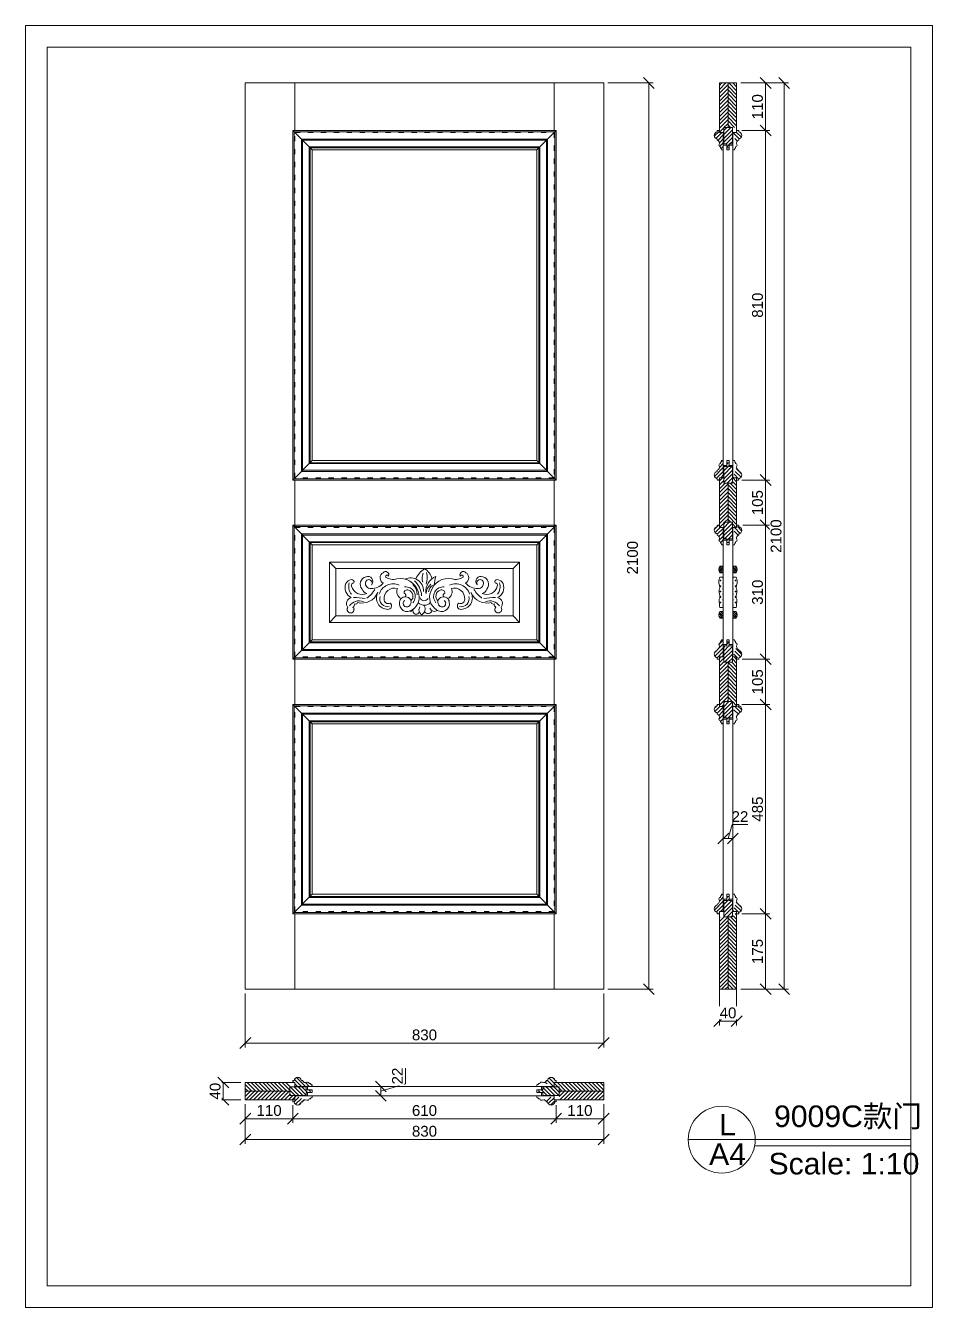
# Model space of a CAD drawing. Header units: millimetres. Extents: x 1940 to 4040, y 499 to 3469.
import ezdxf

# ---------------------------------------------------------------- set-up
doc = ezdxf.new("R2010")
doc.units = ezdxf.units.MM
doc.linetypes.add('ACAD_ISO03W100', pattern=[30, 12, -18])
for name, color, linetype, lineweight in [('图框', 7, 'Continuous', 13), ('填充', 8, 'Continuous', 5), ('文字标注', 3, 'Continuous', 9), ('标准家私', 4, 'Continuous', 20), ('标注', 2, 'Continuous', 9), ('雕花件', 2, 'Continuous', 18)]:
    doc.layers.add(name, color=color, linetype=linetype, lineweight=lineweight)
doc.styles.get("Standard").update_dxf_attribs({"font": 'arial.ttf'})
pattern_1 = [(135, (-445301.741, 1264415.8833), (-4.49012806, -4.49012806), [])]
pattern_2 = [(45, (-445301.741, 1264415.8833), (-4.49012806, 4.49012806), [])]
pattern_3 = [(225, (-1259848.857, -446574.675), (4.49012806, -4.49012806), [])]
pattern_4 = [(225, (-1259848.857, -446449.675), (4.49012806, -4.49012806), [])]
pattern_5 = [(225, (-1259848.857, -446679.675), (4.49012806, -4.49012806), [])]
pattern_6 = [(225, (-1259848.857, -445814.675), (4.49012806, -4.49012806), [])]
pattern_7 = [(225, (-1259848.857, -446854.675), (4.49012806, -4.49012806), [])]
pattern_8 = [(225, (-1259848.857, -446959.675), (4.49012806, -4.49012806), [])]

# ---------------------------------------------------------------- blocks, each defined once
blk = doc.blocks.new('A$C24AC4A91')
at = {"layer": '图框'}
blk.add_lwpolyline([(0, 2970), (0, 0), (2100, 0), (2100, 2970)], close=True, dxfattribs=at)
at = {"layer": '图框', "lineweight": 20}
blk.add_lwpolyline([(50, 2920), (50, 50), (2050, 50), (2050, 2920)], close=True, dxfattribs=at)
blk = doc.blocks.new('_Oblique')
at = {"color": 0, "linetype": 'ByBlock', "lineweight": -2}
blk.add_line((-0.5, -0.5), (0.5, 0.5), dxfattribs=at)

msp = doc.modelspace()

# ---------------------------------------------------------------- hatches: boundary and pattern name
at = {"layer": '填充'}
h = msp.add_hatch(dxfattribs=at)
h.set_pattern_fill('ANSI31', color=0, scale=2, angle=180)
h.set_pattern_definition([(225, (-1259848.857, -445879.675), (4.49012806, -4.49012806), [])])
h.paths.add_polyline_path([(3567.1, 3336.2), (3547.1, 3336.2), (3547.1, 3221.2), (3557.1, 3221.2), (3557.1, 3233.2), (3567.1, 3233.2)])
h = msp.add_hatch(dxfattribs=at)
h.set_pattern_fill('ANSI31', color=0, scale=2, angle=90)
h.set_pattern_definition([(135, (-1259848.857, -445879.675), (-4.49012806, -4.49012806), [])])
h.paths.add_polyline_path([(3567.1, 3336.2), (3567.1, 3233.2), (3587.1, 3233.2), (3587.1, 3336.2)])
h = msp.add_hatch(dxfattribs=at)
h.set_pattern_fill('ANSI31', color=0, scale=2, angle=180)
h.set_pattern_definition(pattern_6)
h.paths.add_polyline_path([(3546.3, 3193.7, 0.447635), (3542.3, 3203.7), (3542.3, 3206.2, -0.847059), (3542.3, 3223.2), (3542.3, 3225.7, -0.414214), (3542.8, 3226.2), (3547.1, 3226.2), (3547.1, 3221.2), (3556.1, 3221.2), (3556.1, 3181.2), (3552.3, 3181.2, 0.210569), (3549.3, 3186.2), (3549.3, 3188.2, -0.489832)])
h = msp.add_hatch(dxfattribs=at)
h.set_pattern_fill('ANSI31', color=0, scale=2, angle=180)
h.set_pattern_definition(pattern_6)
h.paths.add_polyline_path([(3570.1, 3195.2), (3570.1, 3186.2), (3564.1, 3186.2), (3564.1, 3195.2), (3557.1, 3195.2), (3557.1, 3233.2), (3577.1, 3233.2), (3577.1, 3195.2)])
h = msp.add_hatch(dxfattribs=at)
h.set_pattern_fill('ANSI31', color=0, scale=2, angle=90)
h.set_pattern_definition([(135, (-1259848.857, -445814.675), (-4.49012806, -4.49012806), [])])
h.paths.add_polyline_path([(3587.1, 3222.7), (3587.1, 3221.2), (3578.1, 3221.2), (3587, 3196.9, -0.316084), (3591.8, 3203.7), (3591.8, 3206.2, 1.12321)])
h = msp.add_hatch(dxfattribs=at)
h.set_pattern_fill('ANSI31', color=0, scale=2, angle=180)
h.set_pattern_definition(pattern_7)
h.paths.add_polyline_path([(3547.1, 2421.2), (3547.1, 2416.2), (3542.8, 2416.2, -0.414214), (3542.3, 2416.7), (3542.3, 2419.2, -0.847059), (3542.3, 2436.2), (3542.3, 2438.7, 0.447635), (3546.3, 2448.7, -0.489832), (3549.3, 2454.2), (3549.3, 2456.2, 0.210569), (3552.3, 2461.2), (3556.1, 2461.2), (3556.1, 2421.2)])
h = msp.add_hatch(dxfattribs=at)
h.set_pattern_fill('ANSI31', color=0, scale=2, angle=180)
h.set_pattern_definition(pattern_7)
h.paths.add_polyline_path([(3557.1, 2409.2), (3557.1, 2447.2), (3564.1, 2447.2), (3564.1, 2456.2), (3570.1, 2456.2), (3570.1, 2450.2), (3570.1, 2447.2), (3577.1, 2447.2), (3577.1, 2409.2)])
h = msp.add_hatch(dxfattribs=at)
h.set_pattern_fill('ANSI31', color=0, scale=2, angle=90)
h.set_pattern_definition([(135, (-1259848.857, -446854.675), (-4.49012806, -4.49012806), [])])
h.paths.add_polyline_path([(3578.1, 2421.2), (3587.1, 2421.2), (3588.7, 2419.3, 1.015138), (3591.8, 2436.2), (3591.8, 2438.7, -0.316084), (3587, 2445.5)])
h = msp.add_hatch(dxfattribs=at)
h.set_pattern_fill('ANSI31', color=0, scale=2, angle=180)
h.set_pattern_definition([(225, (-447202.291, 1263238.558), (4.49012806, -4.49012806), [])])
h.paths.add_polyline_path([(3567.1, 2318.2), (3557.1, 2318.2), (3557.1, 2306.2), (3547.1, 2306.2), (3547.1, 2311.2), (3567.1, 2311.2)])
h.paths.add_polyline_path([(3567.1, 2311.2), (3547.1, 2311.2), (3547.1, 2421.2), (3557.1, 2421.2), (3557.1, 2409.2), (3567.1, 2409.2)])
h = msp.add_hatch(dxfattribs=at)
h.set_pattern_fill('ANSI31', color=0, scale=2, angle=90)
h.set_pattern_definition([(135, (-447202.291, 1263238.558), (-4.49012806, -4.49012806), [])])
h.paths.add_polyline_path([(3587.1, 2306.2), (3577.1, 2306.2), (3577.1, 2318.2), (3567.1, 2318.2), (3567.1, 2311.2), (3587.1, 2311.2)])
h.paths.add_polyline_path([(3587.1, 2311.2), (3567.1, 2311.2), (3567.1, 2409.2), (3577.1, 2409.2), (3577.1, 2421.2), (3587.1, 2421.2)])
h = msp.add_hatch(dxfattribs=at)
h.set_pattern_fill('ANSI31', color=0, scale=2, angle=180)
h.set_pattern_definition(pattern_8)
h.paths.add_polyline_path([(3557.1, 2318.2), (3557.1, 2280.2), (3564.1, 2280.2), (3564.1, 2271.2), (3570.1, 2271.2), (3570.1, 2277.2), (3570.1, 2280.2), (3577.1, 2280.2), (3577.1, 2318.2)])
h = msp.add_hatch(dxfattribs=at)
h.set_pattern_fill('ANSI31', color=0, scale=2, angle=180)
h.set_pattern_definition(pattern_8)
h.paths.add_polyline_path([(3556.1, 2306.2), (3556.1, 2266.2), (3552.3, 2266.2, 0.210569), (3549.3, 2271.2), (3549.3, 2273.2, -0.489832), (3546.3, 2278.7, 0.447635), (3542.3, 2288.7), (3542.3, 2291.2, -0.847059), (3542.3, 2308.2), (3542.3, 2310.7, -0.414214), (3542.8, 2311.2), (3547.1, 2311.2), (3547.1, 2306.2)])
h = msp.add_hatch(dxfattribs=at)
h.set_pattern_fill('ANSI31', color=0, scale=2, angle=90)
h.set_pattern_definition([(135, (-1259848.857, -446959.675), (-4.49012806, -4.49012806), [])])
h.paths.add_polyline_path([(3587, 2281.9, -0.316084), (3591.8, 2288.7), (3591.8, 2291.2, 1.12321), (3587.1, 2307.7), (3587.1, 2306.2), (3578.1, 2306.2)])
h = msp.add_hatch(dxfattribs=at)
h.set_pattern_fill('ANSI31', color=0, angle=90, style=0)
h.set_pattern_definition([(225, (-10147.0977, 10968.1643), (-2.245064, 2.245064), [])])
edge = h.paths.add_edge_path()
edge.add_line((3556.1, 2216.2), (3556.1, 2201.2))
edge.add_line((3556.1, 2201.2), (3549.1, 2201.2))
edge.add_arc((3556.9, 2208.7), 10.9, 496.3972, 583.6028, ccw=False)
edge.add_line((3549.1, 2216.2), (3556.1, 2216.2))
h = msp.add_hatch(dxfattribs=at)
h.set_pattern_fill('ANSI31', color=0, angle=90, style=0)
h.set_pattern_definition([(315, (17281.2036, 10968.1643), (2.245064, 2.245064), [])])
edge = h.paths.add_edge_path()
edge.add_line((3578.1, 2216.2), (3578.1, 2201.2))
edge.add_line((3578.1, 2201.2), (3585.1, 2201.2))
edge.add_arc((3577.2, 2208.7), 10.9, -43.6028, 43.6028)
edge.add_line((3585.1, 2216.2), (3578.1, 2216.2))
h = msp.add_hatch(dxfattribs=at)
h.set_pattern_fill('CROSS', color=0, angle=90, style=0)
h.set_pattern_definition([(90, (3543.553, 1756.214), (6.35, 6.35), [3.175, -9.525]), (360, (3541.9655, 1757.801), (6.35, -6.35), [3.175, -9.525])])
edge = h.paths.add_edge_path()
edge.add_line((3556.1, 2191.4), (3548.1, 2191.4))
edge.add_spline(control_points=[(3548.1, 2191.4), (3547.5, 2189.6), (3546.3, 2185.1), (3544.5, 2176.9), (3549.6, 2168.4), (3544.5, 2157.8), (3549.8, 2146.5), (3545.9, 2139.2), (3547, 2130.1), (3547.5, 2127.3)], knot_values=[18.386975, 18.386975, 18.386975, 18.386975, 23.912313, 32.483345, 42.560974, 50.664673, 65.470681, 73.201933, 80.055556, 80.055556, 80.055556, 80.055556], degree=3, periodic=0)
edge.add_spline(control_points=[(3547.5, 2127.3), (3547.6, 2125.7), (3547.8, 2123.4), (3548.1, 2121.1)], knot_values=[0, 0, 0, 0, 3.917023, 3.917023, 3.917023, 3.917023], degree=3, periodic=0)
edge.add_line((3548.1, 2121.1), (3556.1, 2121.1))
edge.add_line((3556.1, 2121.1), (3556.1, 2191.4))
h = msp.add_hatch(dxfattribs=at)
h.set_pattern_fill('CROSS', color=0, angle=90, style=0)
h.set_pattern_definition([(90, (3590.553, 1756.214), (-6.35, 6.35), [3.175, -9.525]), (180, (3592.1405, 1757.801), (-6.35, -6.35), [3.175, -9.525])])
edge = h.paths.add_edge_path()
edge.add_line((3578.1, 2121.1), (3586.1, 2121.1))
edge.add_spline(control_points=[(3586.1, 2121.1), (3586.3, 2123.4), (3586.5, 2125.7), (3586.6, 2127.3)], knot_values=[0, 0, 0, 0, 3.917023, 3.917023, 3.917023, 3.917023], degree=3, periodic=0)
edge.add_spline(control_points=[(3586.6, 2127.3), (3587.1, 2130.1), (3588.2, 2139.2), (3584.3, 2146.5), (3589.6, 2157.8), (3584.5, 2168.4), (3589.6, 2176.9), (3587.9, 2185.1), (3586.6, 2189.6), (3586.1, 2191.4)], knot_values=[18.386975, 18.386975, 18.386975, 18.386975, 25.240598, 32.97185, 47.777858, 55.881557, 65.959186, 74.530218, 80.055556, 80.055556, 80.055556, 80.055556], degree=3, periodic=0)
edge.add_line((3586.1, 2191.4), (3578.1, 2191.4))
edge.add_line((3578.1, 2191.4), (3578.1, 2121.1))
h = msp.add_hatch(dxfattribs=at)
h.set_pattern_fill('ANSI31', color=0, angle=90, style=0)
h.set_pattern_definition([(135, (-10147.0977, -6655.737), (-2.245064, -2.245064), [])])
edge = h.paths.add_edge_path()
edge.add_line((3556.1, 2096.2), (3556.1, 2111.2))
edge.add_line((3556.1, 2111.2), (3549.1, 2111.2))
edge.add_arc((3556.9, 2103.7), 10.9, 136.3972, 223.6028)
edge.add_line((3549.1, 2096.2), (3556.1, 2096.2))
h = msp.add_hatch(dxfattribs=at)
h.set_pattern_fill('ANSI31', color=0, angle=90, style=0)
h.set_pattern_definition([(45, (17281.2036, -6655.737), (2.245064, -2.245064), [])])
edge = h.paths.add_edge_path()
edge.add_line((3578.1, 2096.2), (3578.1, 2111.2))
edge.add_line((3578.1, 2111.2), (3585.1, 2111.2))
edge.add_arc((3577.2, 2103.7), 10.9, 316.3972, 403.6028, ccw=False)
edge.add_line((3585.1, 2096.2), (3578.1, 2096.2))
h = msp.add_hatch(dxfattribs=at)
h.set_pattern_fill('ANSI31', color=0, scale=2, angle=180)
h.set_pattern_definition(pattern_5)
h.paths.add_polyline_path([(3556.1, 2006.2), (3556.1, 2046.2), (3552.3, 2046.2, -0.210569), (3549.3, 2041.2), (3549.3, 2039.2, 0.489832), (3546.3, 2033.7, -0.447635), (3542.3, 2023.7), (3542.3, 2021.2, 0.847059), (3542.3, 2004.2), (3542.3, 2001.7, 0.414214), (3542.8, 2001.2), (3547.1, 2001.2), (3547.1, 2006.2)])
h = msp.add_hatch(dxfattribs=at)
h.set_pattern_fill('ANSI31', color=0, scale=2, angle=180)
h.set_pattern_definition(pattern_5)
h.paths.add_polyline_path([(3557.1, 1994.2), (3557.1, 2032.2), (3564.1, 2032.2), (3564.1, 2041.2), (3570.1, 2041.2), (3570.1, 2035.2), (3570.1, 2032.2), (3577.1, 2032.2), (3577.1, 1994.2)])
h = msp.add_hatch(dxfattribs=at)
h.set_pattern_fill('ANSI31', color=0, scale=2, angle=90)
h.set_pattern_definition([(135, (-1259848.857, -446679.675), (-4.49012806, -4.49012806), [])])
h.paths.add_polyline_path([(3578.1, 2006.2), (3587.1, 2006.2), (3588.7, 2004.3, 1.015138), (3591.8, 2021.2), (3591.8, 2023.7, -0.316084), (3587, 2030.5)])
h = msp.add_hatch(dxfattribs=at)
h.set_pattern_fill('ANSI31', color=0, scale=2, angle=180)
h.set_pattern_definition([(225, (-447202.291, 1263518.558), (4.49012806, -4.49012806), [])])
h.paths.add_polyline_path([(3567.1, 1994.2), (3557.1, 1994.2), (3557.1, 2006.2), (3547.1, 2006.2), (3547.1, 2001.2), (3567.1, 2001.2)])
h.paths.add_polyline_path([(3567.1, 2001.2), (3547.1, 2001.2), (3547.1, 1891.2), (3557.1, 1891.2), (3557.1, 1903.2), (3567.1, 1903.2)])
h = msp.add_hatch(dxfattribs=at)
h.set_pattern_fill('ANSI31', color=0, scale=2, angle=90)
h.set_pattern_definition([(135, (-447202.291, 1263518.558), (-4.49012806, -4.49012806), [])])
h.paths.add_polyline_path([(3587.1, 2006.2), (3577.1, 2006.2), (3577.1, 1994.2), (3567.1, 1994.2), (3567.1, 2001.2), (3587.1, 2001.2)])
h.paths.add_polyline_path([(3587.1, 2001.2), (3567.1, 2001.2), (3567.1, 1903.2), (3577.1, 1903.2), (3577.1, 1891.2), (3587.1, 1891.2)])
h = msp.add_hatch(dxfattribs=at)
h.set_pattern_fill('ANSI31', color=0, scale=2, angle=180)
h.set_pattern_definition(pattern_3)
h.paths.add_polyline_path([(3557.1, 1903.2), (3557.1, 1865.2), (3564.1, 1865.2), (3564.1, 1856.2), (3570.1, 1856.2), (3570.1, 1862.2), (3570.1, 1865.2), (3577.1, 1865.2), (3577.1, 1903.2)])
h = msp.add_hatch(dxfattribs=at)
h.set_pattern_fill('ANSI31', color=0, scale=2, angle=180)
h.set_pattern_definition(pattern_3)
h.paths.add_polyline_path([(3547.1, 1891.2), (3547.1, 1896.2), (3542.8, 1896.2, 0.414214), (3542.3, 1895.7), (3542.3, 1893.2, 0.847059), (3542.3, 1876.2), (3542.3, 1873.7, -0.447635), (3546.3, 1863.7, 0.489832), (3549.3, 1858.2), (3549.3, 1856.2, -0.210569), (3552.3, 1851.2), (3556.1, 1851.2), (3556.1, 1891.2)])
h = msp.add_hatch(dxfattribs=at)
h.set_pattern_fill('ANSI31', color=0, scale=2, angle=90)
h.set_pattern_definition([(135, (-1259848.857, -446574.675), (-4.49012806, -4.49012806), [])])
h.paths.add_polyline_path([(3587, 1866.9, -0.316084), (3591.8, 1873.7), (3591.8, 1876.2, 1.12321), (3587.1, 1892.7), (3587.1, 1891.2), (3578.1, 1891.2)])
h = msp.add_hatch(dxfattribs=at)
h.set_pattern_fill('ANSI31', color=0, scale=2, angle=180)
h.set_pattern_definition(pattern_4)
h.paths.add_polyline_path([(3546.3, 1443.7, -0.447635), (3542.3, 1433.7), (3542.3, 1431.2, 0.847059), (3542.3, 1414.2), (3542.3, 1411.7, 0.414214), (3542.8, 1411.2), (3547.1, 1411.2), (3547.1, 1416.2), (3556.1, 1416.2), (3556.1, 1456.2), (3552.3, 1456.2, -0.210569), (3549.3, 1451.2), (3549.3, 1449.2, 0.489832)])
h = msp.add_hatch(dxfattribs=at)
h.set_pattern_fill('ANSI31', color=0, scale=2, angle=180)
h.set_pattern_definition(pattern_4)
h.paths.add_polyline_path([(3564.1, 1442.2), (3564.1, 1451.2), (3570.1, 1451.2), (3570.1, 1442.2), (3577.1, 1442.2), (3577.1, 1404.2), (3557.1, 1404.2), (3557.1, 1442.2)])
h = msp.add_hatch(dxfattribs=at)
h.set_pattern_fill('ANSI31', color=0, scale=2, angle=90)
h.set_pattern_definition([(135, (-1259848.857, -446449.675), (-4.49012806, -4.49012806), [])])
h.paths.add_polyline_path([(3578.1, 1416.2), (3587.1, 1416.2), (3588.7, 1414.3, 1.015138), (3591.8, 1431.2), (3591.8, 1433.7, -0.316084), (3587, 1440.5)])
h = msp.add_hatch(dxfattribs=at)
h.set_pattern_fill('ANSI31', color=0, scale=2, angle=180)
h.set_pattern_definition([(225, (-1259848.857, -446514.675), (4.49012806, -4.49012806), [])])
h.paths.add_polyline_path([(3567.1, 1404.2), (3547.1, 1404.2), (3547.1, 1236.2), (3567.1, 1236.2)])
h = msp.add_hatch(dxfattribs=at)
h.set_pattern_fill('ANSI31', color=0, scale=2, angle=90)
h.set_pattern_definition([(135, (-1259848.857, -446514.675), (-4.49012806, -4.49012806), [])])
h.paths.add_polyline_path([(3567.1, 1236.2), (3587.1, 1236.2), (3587.1, 1416.2), (3577.1, 1404.2), (3567.1, 1404.2)])
h = msp.add_hatch(dxfattribs=at)
h.set_pattern_fill('ANSI31', color=0, scale=2, angle=90)
h.set_pattern_definition(pattern_1)
h.paths.add_polyline_path([(2552.1, 1000), (2552.1, 1020), (2449.1, 1020), (2449.1, 1000)])
h = msp.add_hatch(dxfattribs=at)
h.set_pattern_fill('ANSI31', color=0, scale=2, angle=90)
h.set_pattern_definition(pattern_1)
h.paths.add_polyline_path([(2590.1, 1003), (2599.1, 1003), (2599.1, 997), (2590.1, 997), (2590.1, 990), (2552.1, 990), (2552.1, 1010), (2590.1, 1010)])
h = msp.add_hatch(dxfattribs=at)
h.set_pattern_fill('ANSI31', color=0, scale=2, angle=90)
h.set_pattern_definition(pattern_1)
h.paths.add_polyline_path([(2591.7, 1020.7, -0.447635), (2581.6, 1024.7), (2579.1, 1024.7, 0.847059), (2562.1, 1024.7), (2559.6, 1024.7, 0.414214), (2559.1, 1024.2), (2559.1, 1020), (2564.1, 1020), (2564.1, 1011), (2604.1, 1011), (2604.1, 1014.7, -0.210569), (2599.1, 1017.7), (2597.1, 1017.7, 0.489832)])
h = msp.add_hatch(dxfattribs=at)
h.set_pattern_fill('ANSI31', color=0, scale=2, angle=90)
h.set_pattern_definition(pattern_1)
h.paths.add_polyline_path([(3176.1, 1010), (3138.1, 1010), (3138.1, 1003), (3129.1, 1003), (3129.1, 997), (3135.1, 997), (3138.1, 997), (3138.1, 990), (3176.1, 990)])
h = msp.add_hatch(dxfattribs=at)
h.set_pattern_fill('ANSI31', color=0, scale=2, angle=90)
h.set_pattern_definition(pattern_1)
h.paths.add_polyline_path([(3149.1, 1024.7), (3146.6, 1024.7, -0.316084), (3139.8, 1019.9), (3164.1, 1011), (3164.1, 1020), (3166.1, 1021.6, 1.015138)])
h = msp.add_hatch(dxfattribs=at)
h.set_pattern_fill('ANSI31', color=0, scale=2, angle=90)
h.set_pattern_definition(pattern_1)
h.paths.add_polyline_path([(3279.1, 1020), (3164.1, 1020), (3164.1, 1010), (3176.1, 1010), (3176.1, 1000), (3279.1, 1000)])
h = msp.add_hatch(dxfattribs=at)
h.set_pattern_fill('ANSI31', color=0, scale=2)
h.set_pattern_definition(pattern_2)
h.paths.add_polyline_path([(2564.1, 989), (2564.1, 980), (2562.2, 978.3, 1.015138), (2579.1, 975.2), (2581.6, 975.2, -0.316084), (2588.5, 980)])
h = msp.add_hatch(dxfattribs=at)
h.set_pattern_fill('ANSI31', color=0, scale=2)
h.set_pattern_definition(pattern_2)
h.paths.add_polyline_path([(3139.8, 980, -0.316084), (3146.6, 975.2), (3149.1, 975.2, 1.12321), (3165.6, 980), (3164.1, 980), (3164.1, 989)])

# ---------------------------------------------------------------- linework, layer by layer
at = {"layer": '填充', "color": 0}
for centre, radius, start, end in [((2889.4, 2189.2), 30.7, 158.7598, 198.5584), ((2825.4, 2190), 45.2, 340.8243, 14.9499), ((2717.9, 2169.4), 29.3, 162.5739, 218.0502), ((2791.7, 2142), 33.8, 65.5487, 163.423), ((2820.7, 2146.4), 22.1, 319.0824, 97.0139), ((2816.1, 2150.8), 31.2, 358.7305, 47.5705), ((2804.4, 2143.9), 53.3, 4.5922, 46.8778), ((2897.6, 2151.6), 29.8, 128.3672, 176.9517), ((2893.2, 2155.2), 19.7, 121.4868, 173.4411), ((2907.3, 2146.4), 22.1, 82.9861, 220.9176), ((2936.2, 2142), 33.8, 16.577, 114.4513), ((3010, 2169.4), 29.3, 321.9498, 17.4261), ((2693.7, 1864.8), 279.1, 83.2324, 88.8082), ((2690.2, 2198.5), 69, 306.1508, 328.7341), ((2778.6, 2140.9), 18.2, 162.7017, 282.5891), ((2863.6, 2147), 10.5, 202.8256, 327.0967), ((2949.4, 2140.9), 18.2, 257.4109, 17.2983), ((3037.7, 2198.5), 69, 211.2659, 233.8492), ((3034.3, 1864.8), 279.1, 91.1918, 96.7676), ((2713.3, 2107.2), 29, 71.5304, 143.3077), ((3014.6, 2107.2), 29, 36.6923, 108.4696)]:
    msp.add_arc(centre, radius, start, end, dxfattribs=at)
at = {"layer": '文字标注', "color": 0}
for p, q in [((3629.9, 887.7), (3475, 887.7)), ((3629.9, 887.7), (3990.3, 887.7)), ((3630.5, 873.3), (3990.3, 873.3))]:
    msp.add_line(p, q, dxfattribs=at)
msp.add_ellipse((3552.5, 887.7), major_axis=(-54.8, 54.8), ratio=1, start_param=0.785399, end_param=7.068584, dxfattribs=at)
at = {"layer": '标准家私', "color": 0}
for p, q in [((3279.1, 3336.2), (2449.1, 3336.2)), ((2449.1, 3336.2), (2449.1, 1236.2)), ((3279.1, 1236.2), (3279.1, 3336.2)), ((3567.1, 3233.2), (3567.1, 3336.2)), ((2559.1, 3226.2), (3169.1, 3226.2)), ((2559.1, 2416.2), (2559.1, 3226.2)), ((3169.1, 3226.2), (3169.1, 2416.2)), ((2604.1, 3181.2), (3124.1, 3181.2)), ((2604.1, 2461.2), (2604.1, 3181.2)), ((3124.1, 3181.2), (3124.1, 2461.2)), ((3124.1, 2461.2), (2604.1, 2461.2)), ((3169.1, 2416.2), (2559.1, 2416.2)), ((3567.1, 2318.2), (3567.1, 2409.2)), ((2559.1, 2311.2), (3169.1, 2311.2)), ((2559.1, 2001.2), (2559.1, 2311.2)), ((3169.1, 2311.2), (3169.1, 2001.2)), ((2604.1, 2266.2), (3124.1, 2266.2)), ((2604.1, 2046.2), (2604.1, 2266.2)), ((3124.1, 2266.2), (3124.1, 2046.2)), ((2644.1, 2226.2), (3084.1, 2226.2)), ((2644.1, 2086.2), (2644.1, 2226.2)), ((2659.1, 2211.2), (2644.1, 2226.2)), ((2659.1, 2211.2), (3069.1, 2211.2)), ((2659.1, 2101.2), (2659.1, 2211.2)), ((3069.1, 2211.2), (3084.1, 2226.2)), ((3069.1, 2211.2), (3069.1, 2101.2)), ((3084.1, 2226.2), (3084.1, 2086.2)), ((3549.1, 2216.2), (3556.1, 2216.2)), ((3549.1, 2201.2), (3556.1, 2201.2)), ((3556.1, 2216.2), (3556.1, 2201.2)), ((3578.1, 2216.2), (3578.1, 2201.2)), ((3585.1, 2216.2), (3578.1, 2216.2)), ((3585.1, 2201.2), (3578.1, 2201.2)), ((3556.1, 2135.2), (3556.1, 2182.2)), ((3578.1, 2135.2), (3578.1, 2182.2)), ((3549.1, 2111.2), (3556.1, 2111.2)), ((3556.1, 2096.2), (3556.1, 2111.2)), ((3585.1, 2111.2), (3578.1, 2111.2)), ((3578.1, 2096.2), (3578.1, 2111.2)), ((2659.1, 2101.2), (2644.1, 2086.2)), ((3084.1, 2086.2), (2644.1, 2086.2)), ((3069.1, 2101.2), (2659.1, 2101.2)), ((3069.1, 2101.2), (3084.1, 2086.2)), ((3549.1, 2096.2), (3556.1, 2096.2)), ((3585.1, 2096.2), (3578.1, 2096.2)), ((3124.1, 2046.2), (2604.1, 2046.2)), ((3169.1, 2001.2), (2559.1, 2001.2)), ((3567.1, 1994.2), (3567.1, 1903.2)), ((2559.1, 1896.2), (3169.1, 1896.2)), ((2559.1, 1411.2), (2559.1, 1896.2)), ((3169.1, 1896.2), (3169.1, 1411.2)), ((2604.1, 1851.2), (3124.1, 1851.2)), ((2604.1, 1456.2), (2604.1, 1851.2)), ((3124.1, 1851.2), (3124.1, 1456.2)), ((3124.1, 1456.2), (2604.1, 1456.2)), ((3169.1, 1411.2), (2559.1, 1411.2)), ((3567.1, 1404.2), (3567.1, 1236.2)), ((2449.1, 1236.2), (3279.1, 1236.2)), ((2552.1, 1000), (2449.1, 1000)), ((3279.1, 1000), (3176.1, 1000))]:
    msp.add_line(p, q, dxfattribs=at)
at = {"layer": '标准家私', "color": 0, "lineweight": 5}
for p, q in [((2564.1, 3226.2), (2564.1, 3336.2)), ((3164.1, 3226.2), (3164.1, 3336.2)), ((2604.1, 3181.2), (2559.1, 3226.2)), ((2562.1, 3223.2), (3166.1, 3223.2)), ((2562.1, 2419.2), (2562.1, 3223.2)), ((3124.1, 3181.2), (3169.1, 3226.2)), ((3166.1, 3223.2), (3166.1, 2419.2)), ((2579.1, 3206.2), (3149.1, 3206.2)), ((2579.1, 2436.2), (2579.1, 3206.2)), ((2581.6, 3203.7), (3146.6, 3203.7)), ((2581.6, 2438.7), (2581.6, 3203.7)), ((2597.1, 3188.2), (3131.1, 3188.2)), ((2597.1, 2454.2), (2597.1, 3188.2)), ((2599.1, 3186.2), (3129.1, 3186.2)), ((2599.1, 2456.2), (2599.1, 3186.2)), ((3129.1, 3186.2), (3129.1, 2456.2)), ((3131.1, 3188.2), (3131.1, 2454.2)), ((3146.6, 3203.7), (3146.6, 2438.7)), ((3149.1, 3206.2), (3149.1, 2436.2)), ((2604.1, 2461.2), (2559.1, 2416.2)), ((3149.1, 2436.2), (2579.1, 2436.2)), ((3146.6, 2438.7), (2581.6, 2438.7)), ((3131.1, 2454.2), (2597.1, 2454.2)), ((3129.1, 2456.2), (2599.1, 2456.2)), ((3124.1, 2461.2), (3169.1, 2416.2)), ((3166.1, 2419.2), (2562.1, 2419.2)), ((2564.1, 2416.2), (2564.1, 2306.2)), ((3164.1, 2416.2), (3164.1, 2306.2)), ((2604.1, 2266.2), (2559.1, 2311.2)), ((2562.1, 2308.2), (3166.1, 2308.2)), ((2562.1, 2004.2), (2562.1, 2308.2)), ((2579.1, 2291.2), (3149.1, 2291.2)), ((2579.1, 2021.2), (2579.1, 2291.2)), ((2581.6, 2288.7), (3146.6, 2288.7)), ((2581.6, 2023.7), (2581.6, 2288.7)), ((3124.1, 2266.2), (3169.1, 2311.2)), ((3146.6, 2288.7), (3146.6, 2023.7)), ((3149.1, 2291.2), (3149.1, 2021.2)), ((3166.1, 2308.2), (3166.1, 2004.2)), ((2597.1, 2273.2), (3131.1, 2273.2)), ((2597.1, 2039.2), (2597.1, 2273.2)), ((2599.1, 2271.2), (3129.1, 2271.2)), ((2599.1, 2041.2), (2599.1, 2271.2)), ((3129.1, 2271.2), (3129.1, 2041.2)), ((3131.1, 2273.2), (3131.1, 2039.2)), ((2604.1, 2046.2), (2559.1, 2001.2)), ((3149.1, 2021.2), (2579.1, 2021.2)), ((3146.6, 2023.7), (2581.6, 2023.7)), ((3131.1, 2039.2), (2597.1, 2039.2)), ((3129.1, 2041.2), (2599.1, 2041.2)), ((3124.1, 2046.2), (3169.1, 2001.2)), ((3166.1, 2004.2), (2562.1, 2004.2)), ((2564.1, 1896.2), (2564.1, 2006.2)), ((3164.1, 1896.2), (3164.1, 2006.2)), ((2604.1, 1851.2), (2559.1, 1896.2)), ((2562.1, 1893.2), (3166.1, 1893.2)), ((2562.1, 1414.2), (2562.1, 1893.2)), ((2579.1, 1876.2), (3149.1, 1876.2)), ((2579.1, 1431.2), (2579.1, 1876.2)), ((2581.6, 1873.7), (3146.6, 1873.7)), ((2581.6, 1433.7), (2581.6, 1873.7)), ((3124.1, 1851.2), (3169.1, 1896.2)), ((3146.6, 1873.7), (3146.6, 1433.7)), ((3149.1, 1876.2), (3149.1, 1431.2)), ((3166.1, 1893.2), (3166.1, 1414.2)), ((2597.1, 1858.2), (3131.1, 1858.2)), ((2597.1, 1449.2), (2597.1, 1858.2)), ((2599.1, 1856.2), (3129.1, 1856.2)), ((2599.1, 1451.2), (2599.1, 1856.2)), ((3129.1, 1856.2), (3129.1, 1451.2)), ((3131.1, 1858.2), (3131.1, 1449.2)), ((2604.1, 1456.2), (2559.1, 1411.2)), ((3124.1, 1456.2), (3169.1, 1411.2)), ((3149.1, 1431.2), (2579.1, 1431.2)), ((3146.6, 1433.7), (2581.6, 1433.7)), ((3131.1, 1449.2), (2597.1, 1449.2)), ((3129.1, 1451.2), (2599.1, 1451.2)), ((3166.1, 1414.2), (2562.1, 1414.2)), ((2564.1, 1411.2), (2564.1, 1236.2)), ((3164.1, 1411.2), (3164.1, 1236.2))]:
    msp.add_line(p, q, dxfattribs=at)
at = {"layer": '标准家私', "color": 0, "linetype": 'ACAD_ISO03W100'}
for p, q in [((2564.1, 3221.2), (3164.1, 3221.2)), ((2564.1, 2421.2), (2564.1, 3221.2)), ((3164.1, 3221.2), (3164.1, 2421.2)), ((3164.1, 2421.2), (2564.1, 2421.2)), ((2564.1, 2306.2), (3164.1, 2306.2)), ((2564.1, 2006.2), (2564.1, 2306.2)), ((3164.1, 2306.2), (3164.1, 2006.2)), ((3164.1, 2006.2), (2564.1, 2006.2)), ((2564.1, 1891.2), (3164.1, 1891.2)), ((2564.1, 1416.2), (2564.1, 1891.2)), ((3164.1, 1891.2), (3164.1, 1416.2)), ((3164.1, 1416.2), (2564.1, 1416.2))]:
    msp.add_line(p, q, dxfattribs=at)
at = {"layer": '标准家私', "color": 0}
for points in [[(3587.1, 3336.2), (3587.1, 3221.2), (3577.1, 3221.2), (3577.1, 3233.2), (3557.1, 3233.2), (3557.1, 3221.2), (3547.1, 3221.2), (3547.1, 3336.2)], [(3564.1, 3195.2), (3564.1, 3186.2), (3570.1, 3186.2), (3570.1, 3195.2), (3577.1, 3195.2), (3577.1, 3233.2), (3557.1, 3233.2), (3557.1, 3195.2)], [(3564.1, 3181.2), (3564.1, 3192.2), (3556.1, 3192.2), (3556.1, 2450.2), (3564.1, 2450.2), (3564.1, 2461.2), (3570.1, 2461.2), (3570.1, 2450.2), (3578.1, 2450.2), (3578.1, 3192.2), (3570.1, 3192.2), (3570.1, 3181.2)], [(3564.1, 2447.2), (3564.1, 2456.2), (3570.1, 2456.2), (3570.1, 2447.2), (3577.1, 2447.2), (3577.1, 2409.2), (3557.1, 2409.2), (3557.1, 2447.2)], [(3564.1, 2280.2), (3564.1, 2271.2), (3570.1, 2271.2), (3570.1, 2280.2), (3577.1, 2280.2), (3577.1, 2318.2), (3557.1, 2318.2), (3557.1, 2280.2)], [(3564.1, 2046.2), (3564.1, 2035.2), (3556.1, 2035.2), (3556.1, 2277.2), (3564.1, 2277.2), (3564.1, 2266.2), (3570.1, 2266.2), (3570.1, 2277.2), (3578.1, 2277.2), (3578.1, 2035.2), (3570.1, 2035.2), (3570.1, 2046.2)], [(3564.1, 2032.2), (3564.1, 2041.2), (3570.1, 2041.2), (3570.1, 2032.2), (3577.1, 2032.2), (3577.1, 1994.2), (3557.1, 1994.2), (3557.1, 2032.2)], [(3564.1, 1865.2), (3564.1, 1856.2), (3570.1, 1856.2), (3570.1, 1865.2), (3577.1, 1865.2), (3577.1, 1903.2), (3557.1, 1903.2), (3557.1, 1865.2)], [(3564.1, 1442.2), (3564.1, 1451.2), (3570.1, 1451.2), (3570.1, 1442.2), (3577.1, 1442.2), (3577.1, 1404.2), (3557.1, 1404.2), (3557.1, 1442.2)], [(3587.1, 1236.2), (3587.1, 1416.2), (3577.1, 1416.2), (3577.1, 1404.2), (3557.1, 1404.2), (3557.1, 1416.2), (3547.1, 1416.2), (3547.1, 1236.2)], [(2590.1, 1003), (2599.1, 1003), (2599.1, 997), (2590.1, 997), (2590.1, 990), (2552.1, 990), (2552.1, 1010), (2590.1, 1010)], [(3138.1, 1003), (3129.1, 1003), (3129.1, 997), (3138.1, 997), (3138.1, 990), (3176.1, 990), (3176.1, 1010), (3138.1, 1010)]]:
    msp.add_lwpolyline(points, close=True, dxfattribs=at)
for points in [[(3547.1, 3221.2), (3547.1, 3226.2), (3542.8, 3226.2, 0.414214), (3542.3, 3225.7), (3542.3, 3223.2, 0.847059), (3542.3, 3206.2), (3542.3, 3203.7, -0.447635), (3546.3, 3193.7, 0.489832), (3549.3, 3188.2), (3549.3, 3186.2, -0.210569), (3552.3, 3181.2), (3556.1, 3181.2), (3556.1, 3221.2)], [(3587.1, 3221.2), (3587.1, 3226.2), (3591.3, 3226.2, -0.414214), (3591.8, 3225.7), (3591.8, 3223.2, -0.847059), (3591.8, 3206.2), (3591.8, 3203.7, 0.447635), (3587.8, 3193.7, -0.489832), (3584.8, 3188.2), (3584.8, 3186.2, 0.210569), (3581.8, 3181.2), (3578.1, 3181.2), (3578.1, 3221.2)], [(3547.1, 2421.2), (3547.1, 2416.2), (3542.8, 2416.2, -0.414214), (3542.3, 2416.7), (3542.3, 2419.2, -0.847059), (3542.3, 2436.2), (3542.3, 2438.7, 0.447635), (3546.3, 2448.7, -0.489832), (3549.3, 2454.2), (3549.3, 2456.2, 0.210569), (3552.3, 2461.2), (3556.1, 2461.2), (3556.1, 2421.2)], [(3587.1, 2421.2), (3587.1, 2416.2), (3591.3, 2416.2, 0.414214), (3591.8, 2416.7), (3591.8, 2419.2, 0.847059), (3591.8, 2436.2), (3591.8, 2438.7, -0.447635), (3587.8, 2448.7, 0.489832), (3584.8, 2454.2), (3584.8, 2456.2, -0.210569), (3581.8, 2461.2), (3578.1, 2461.2), (3578.1, 2421.2)], [(3547.1, 2306.2), (3547.1, 2311.2), (3542.8, 2311.2, 0.414214), (3542.3, 2310.7), (3542.3, 2308.2, 0.847059), (3542.3, 2291.2), (3542.3, 2288.7, -0.447635), (3546.3, 2278.7, 0.489832), (3549.3, 2273.2), (3549.3, 2271.2, -0.210569), (3552.3, 2266.2), (3556.1, 2266.2), (3556.1, 2306.2)], [(3587.1, 2306.2), (3587.1, 2311.2), (3591.3, 2311.2, -0.414214), (3591.8, 2310.7), (3591.8, 2308.2, -0.847059), (3591.8, 2291.2), (3591.8, 2288.7, 0.447635), (3587.8, 2278.7, -0.489832), (3584.8, 2273.2), (3584.8, 2271.2, 0.210569), (3581.8, 2266.2), (3578.1, 2266.2), (3578.1, 2306.2)], [(3547.1, 2006.2), (3547.1, 2001.2), (3542.8, 2001.2, -0.414214), (3542.3, 2001.7), (3542.3, 2004.2, -0.847059), (3542.3, 2021.2), (3542.3, 2023.7, 0.447635), (3546.3, 2033.7, -0.489832), (3549.3, 2039.2), (3549.3, 2041.2, 0.210569), (3552.3, 2046.2), (3556.1, 2046.2), (3556.1, 2006.2)], [(3587.1, 2006.2), (3587.1, 2001.2), (3591.3, 2001.2, 0.414214), (3591.8, 2001.7), (3591.8, 2004.2, 0.847059), (3591.8, 2021.2), (3591.8, 2023.7, -0.447635), (3587.8, 2033.7, 0.489832), (3584.8, 2039.2), (3584.8, 2041.2, -0.210569), (3581.8, 2046.2), (3578.1, 2046.2), (3578.1, 2006.2)], [(3547.1, 1891.2), (3547.1, 1896.2), (3542.8, 1896.2, 0.414214), (3542.3, 1895.7), (3542.3, 1893.2, 0.847059), (3542.3, 1876.2), (3542.3, 1873.7, -0.447635), (3546.3, 1863.7, 0.489832), (3549.3, 1858.2), (3549.3, 1856.2, -0.210569), (3552.3, 1851.2), (3556.1, 1851.2), (3556.1, 1891.2)], [(3587.1, 1891.2), (3587.1, 1896.2), (3591.3, 1896.2, -0.414214), (3591.8, 1895.7), (3591.8, 1893.2, -0.847059), (3591.8, 1876.2), (3591.8, 1873.7, 0.447635), (3587.8, 1863.7, -0.489832), (3584.8, 1858.2), (3584.8, 1856.2, 0.210569), (3581.8, 1851.2), (3578.1, 1851.2), (3578.1, 1891.2)], [(3547.1, 1416.2), (3547.1, 1411.2), (3542.8, 1411.2, -0.414214), (3542.3, 1411.7), (3542.3, 1414.2, -0.847059), (3542.3, 1431.2), (3542.3, 1433.7, 0.447635), (3546.3, 1443.7, -0.489832), (3549.3, 1449.2), (3549.3, 1451.2, 0.210569), (3552.3, 1456.2), (3556.1, 1456.2), (3556.1, 1416.2)], [(3587.1, 1416.2), (3587.1, 1411.2), (3591.3, 1411.2, 0.414214), (3591.8, 1411.7), (3591.8, 1414.2, 0.847059), (3591.8, 1431.2), (3591.8, 1433.7, -0.447635), (3587.8, 1443.7, 0.489832), (3584.8, 1449.2), (3584.8, 1451.2, -0.210569), (3581.8, 1456.2), (3578.1, 1456.2), (3578.1, 1416.2)], [(2564.1, 1020), (2559.1, 1020), (2559.1, 1024.2, -0.414214), (2559.6, 1024.7), (2562.1, 1024.7, -0.847059), (2579.1, 1024.7), (2581.6, 1024.7, 0.447635), (2591.7, 1020.7, -0.489832), (2597.1, 1017.7), (2599.1, 1017.7, 0.210569), (2604.1, 1014.7), (2604.1, 1011), (2564.1, 1011)], [(3164.1, 1020), (3169.1, 1020), (3169.1, 1024.2, 0.414214), (3168.6, 1024.7), (3166.1, 1024.7, 0.847059), (3149.1, 1024.7), (3146.6, 1024.7, -0.447635), (3136.6, 1020.7, 0.489832), (3131.1, 1017.7), (3129.1, 1017.7, -0.210569), (3124.1, 1014.7), (3124.1, 1011), (3164.1, 1011)], [(2564.1, 980), (2559.1, 980), (2559.1, 975.7, 0.414214), (2559.6, 975.2), (2562.1, 975.2, 0.847059), (2579.1, 975.2), (2581.6, 975.2, -0.447635), (2591.7, 979.3, 0.489832), (2597.1, 982.2), (2599.1, 982.2, -0.210569), (2604.1, 985.2), (2604.1, 989), (2564.1, 989)], [(3164.1, 980), (3169.1, 980), (3169.1, 975.7, -0.414214), (3168.6, 975.2), (3166.1, 975.2, -0.847059), (3149.1, 975.2), (3146.6, 975.2, 0.447635), (3136.6, 979.3, -0.489832), (3131.1, 982.2), (3129.1, 982.2, 0.210569), (3124.1, 985.2), (3124.1, 989), (3164.1, 989)]]:
    msp.add_lwpolyline(points, format="xyb", close=True, dxfattribs=at)
for points in [[(3587.1, 2306.2), (3577.1, 2306.2), (3577.1, 2318.2), (3557.1, 2318.2), (3557.1, 2306.2), (3547.1, 2306.2), (3547.1, 2421.2), (3557.1, 2421.2), (3557.1, 2409.2), (3577.1, 2409.2), (3577.1, 2421.2), (3587.1, 2421.2), (3587.1, 2306.2)], [(3587.1, 2006.2), (3577.1, 2006.2), (3577.1, 1994.2), (3557.1, 1994.2), (3557.1, 2006.2), (3547.1, 2006.2), (3547.1, 1891.2), (3557.1, 1891.2), (3557.1, 1903.2), (3577.1, 1903.2), (3577.1, 1891.2), (3587.1, 1891.2), (3587.1, 2006.2)]]:
    msp.add_lwpolyline(points, dxfattribs=at)
for centre, start, end in [((3556.9, 2208.7), 136.3972, 223.6028), ((3577.2, 2208.7), 316.3972, 43.6028), ((3556.9, 2103.7), 136.3972, 223.6028), ((3577.2, 2103.7), 316.3972, 43.6028)]:
    msp.add_arc(centre, 10.9, start, end, dxfattribs=at)
at = {"layer": '标注', "color": 0}
for p, q in [((3289.1, 3336.2), (3393.5, 3336.2)), ((3383.5, 3336.2), (3383.5, 1236.2)), ((3597.1, 3336.2), (3664.2, 3336.2)), ((3597.1, 3336.2), (3707.1, 3336.2)), ((3654.2, 3226.2), (3654.2, 3336.2)), ((3697.1, 3336.2), (3697.1, 1236.2)), ((3599.2, 3226.2), (3664.2, 3226.2)), ((3599.2, 3226.2), (3664.2, 3226.2)), ((3654.2, 2416.2), (3654.2, 3226.2)), ((3599.2, 2416.2), (3664.2, 2416.2)), ((3599.2, 2416.2), (3664.2, 2416.2)), ((3654.2, 2311.2), (3654.2, 2416.2)), ((3601.3, 2311.2), (3664.2, 2311.2)), ((3601.3, 2311.2), (3664.2, 2311.2)), ((3654.2, 2001.2), (3654.2, 2311.2)), ((3600, 2001.2), (3664.2, 2001.2)), ((3600, 2001.2), (3664.2, 2001.2)), ((3654.2, 1896.2), (3654.2, 2001.2)), ((3599.2, 1896.2), (3664.2, 1896.2)), ((3599.2, 1896.2), (3664.2, 1896.2)), ((3654.2, 1411.2), (3654.2, 1896.2)), ((3567.1, 1585.7), (3576.6, 1617.6)), ((3576.6, 1617.6), (3612.8, 1617.6)), ((3556.1, 1581.2), (3556.1, 1595.7)), ((3556.1, 1585.7), (3578.1, 1585.7)), ((3578.1, 1581.2), (3578.1, 1595.7)), ((3599.2, 1411.2), (3664.2, 1411.2)), ((3599.2, 1411.2), (3664.2, 1411.2)), ((3654.2, 1236.2), (3654.2, 1411.2)), ((3547.1, 1276.2), (3547.1, 1152.5)), ((3587.1, 1276.2), (3587.1, 1152.5)), ((2449.1, 1226.2), (2449.1, 1101.6)), ((3279.1, 1226.2), (3279.1, 1101.6)), ((3289.1, 1236.2), (3393.5, 1236.2)), ((3597.1, 1236.2), (3664.2, 1236.2)), ((3597.1, 1236.2), (3707.1, 1236.2)), ((3547.1, 1162.5), (3587.1, 1162.5)), ((3279.1, 1111.6), (2449.1, 1111.6)), ((2820.1, 1017), (2820.1, 1053.2)), ((2439.1, 1020), (2388.1, 1020)), ((2398.1, 980), (2398.1, 1020)), ((2754.3, 1011), (2773.2, 1011)), ((2763.2, 1000), (2820.1, 1017)), ((2763.2, 989), (2763.2, 1011)), ((2754.3, 989), (2773.2, 989)), ((2439.1, 980), (2388.1, 980)), ((2449.1, 970), (2449.1, 926.3)), ((2449.1, 970), (2449.1, 878.3)), ((2559.1, 967.8), (2559.1, 926.3)), ((2559.1, 967.8), (2559.1, 926.3)), ((3169.1, 967.5), (3169.1, 926.3)), ((3169.1, 967.5), (3169.1, 926.3)), ((3279.1, 970), (3279.1, 926.3)), ((3279.1, 970), (3279.1, 878.3)), ((2449.1, 936.3), (2559.1, 936.3)), ((2559.1, 936.3), (3169.1, 936.3)), ((3169.1, 936.3), (3279.1, 936.3)), ((3279.1, 888.3), (2449.1, 888.3))]:
    msp.add_line(p, q, dxfattribs=at)
at = {"layer": '雕花件', "color": 0}
for points in [[(3548.1, 2191.4), (3556.1, 2191.4), (3556.1, 2121.1), (3548.1, 2121.1)], [(3586.1, 2191.4), (3578.1, 2191.4), (3578.1, 2121.1), (3586.1, 2121.1)]]:
    msp.add_lwpolyline(points, dxfattribs=at)
for centre, radius, start, end in [((2774.9, 2189.6), 13.6, 119.2002, 242.3998), ((2774, 2196.5), 7.62, 338.1134, 139.2655), ((2891.6, 2166.6), 51.7, 122.1407, 156.4415), ((2848.6, 2180.6), 33.6, 12.369, 62.3652), ((2953.9, 2196.5), 7.62, 40.7345, 201.8866), ((2953, 2189.6), 13.6, 297.6002, 60.7998), ((2706, 2166.9), 25.9, 159.1149, 243.5799), ((2695.9, 2169.9), 15.5, 94.5462, 156.0509), ((2695.9, 2180.3), 5.15, 331.3191, 103.0191), ((2700.4, 2172.4), 5.45, 90, 202.5536), ((2719.8, 2176.2), 25.1, 193.5834, 294.9737), ((2732.4, 2175), 17.2, 102.5919, 221.732), ((2737.4, 2176.6), 10.3, 133.972, 222.2003), ((2733.1, 2181.2), 11.5, 320.7973, 112.6653), ((2739.1, 2176.4), 11.6, 215.6286, 275.3273), ((2734.8, 2177.4), 8.05, 334.2792, 124.6644), ((2741.9, 2199.5), 34.6, 267.2431, 320.5506), ((2735, 2177.7), 7.96, 327.4872, 331.7214), ((2777.6, 2192.4), 3.7, 19.5456, 198.7526), ((2791, 2214.9), 29.1, 234.4982, 287.8143), ((2808.5, 2145.6), 42.5, 16.3486, 101.688), ((2831.8, 2159.9), 29.7, 356.3228, 115.2198), ((2907.6, 2156.1), 40.8, 115.2525, 182.4937), ((2919.4, 2145.6), 42.5, 78.312, 163.6514), ((3044.8, 2152.9), 159.7, 165.4951, 172.8897), ((2936.9, 2214.9), 29.1, 252.1857, 305.5018), ((2950.3, 2192.4), 3.7, 341.2474, 160.4544), ((2986.1, 2199.5), 34.6, 219.4494, 272.7569), ((2994.8, 2181.2), 11.5, 67.3347, 219.2027), ((2993.1, 2177.4), 8.05, 55.3356, 205.7208), ((2992.9, 2177.7), 7.96, 208.2786, 212.5128), ((2988.8, 2176.4), 11.6, 264.6727, 324.3714), ((3008.2, 2176.2), 25.1, 245.0263, 346.4166), ((2990.6, 2176.6), 10.3, 317.7997, 46.028), ((2995.5, 2175), 17.2, 318.268, 77.4081), ((3032.1, 2180.3), 5.15, 76.9809, 208.6809), ((3027.6, 2172.4), 5.45, 337.4464, 90), ((3032, 2169.9), 15.5, 23.9491, 85.4538), ((3021.9, 2166.9), 25.9, 296.4201, 20.8851), ((2697.6, 2129.8), 14.2, 102.9443, 218.9218), ((2718.8, 2171.5), 40.5, 256.4275, 336.7248), ((2732.2, 2166.1), 12.8, 191.3023, 261.8779), ((2779.3, 2142.9), 26.4, 151.5413, 270.0811), ((2794.5, 2141.9), 23.9, 73.0783, 184.7369), ((2780, 2139.2), 9.41, 175.3787, 298.0376), ((2817.3, 2157.4), 17.5, 155.0795, 245.3807), ((2819.6, 2132.5), 13.1, 71.0995, 177.9241), ((2823.8, 2154.6), 7.09, 60.9412, 188.8592), ((2816.6, 2149), 4.55, 311.3782, 86.8781), ((2821.2, 2133.3), 11.8, 311.5039, 77.4293), ((2822.9, 2147), 14.5, 312.5228, 72.3784), ((2817.8, 2144.5), 34.1, 302.1087, 22.5675), ((2910.1, 2144.5), 34.1, 157.4325, 237.8913), ((2905.1, 2147), 14.5, 107.6216, 227.4772), ((2906.7, 2133.3), 11.8, 102.5707, 228.4961), ((2904.1, 2154.6), 7.09, 351.1408, 119.0588), ((2908.4, 2132.5), 13.1, 2.0759, 108.9005), ((2911.4, 2149), 4.55, 93.1219, 228.6218), ((2910.6, 2157.4), 17.5, 294.6193, 24.9205), ((2933.5, 2141.9), 23.9, 355.2631, 106.9217), ((2947.9, 2139.2), 9.41, 241.9624, 4.6213), ((2948.6, 2142.9), 26.4, 269.9189, 28.4587), ((3009.1, 2171.5), 40.5, 203.2752, 283.5725), ((2995.8, 2166.1), 12.8, 278.1221, 348.6977), ((3030.3, 2129.8), 14.2, 321.0782, 77.0557), ((2692.9, 2116.2), 7.92, 143.1249, 2.5543), ((2691.7, 2129.5), 10.8, 308.5944, 359.1168), ((2697, 2117.4), 3.97, 347.9546, 68.8945), ((2705, 2133), 4.41, 235.2738, 348.8765), ((2779.7, 2124.4), 7.97, 267.0336, 53.7323), ((2824.3, 2129.6), 18.2, 169.4187, 309.6047), ((2823.1, 2130.3), 8.33, 125.288, 316.1934), ((2832.2, 2118.3), 6.4, 245.3304, 333.5864), ((2844.8, 2112.6), 7.37, 157.7986, 346.4298), ((2863.8, 2146.3), 20.3, 225.2645, 315.8829), ((2863.9, 2115.2), 12.7, 144.5098, 241.36), ((2850.6, 2117.3), 15, 298.5117, 34.9002), ((2872.3, 2115.4), 8.93, 207.5593, 348.8176), ((2887.3, 2123.1), 11.3, 200.2908, 306.9884), ((2903.6, 2129.6), 18.2, 230.3953, 10.5813), ((2904.9, 2130.3), 8.33, 223.8066, 54.712), ((2948.2, 2124.4), 7.97, 126.2677, 272.9664), ((3023, 2133), 4.41, 191.1235, 304.7262), ((3036.3, 2129.5), 10.8, 180.8832, 231.4056), ((3031, 2117.4), 3.97, 111.1055, 192.0454), ((3035, 2116.2), 7.92, 177.4457, 36.8751)]:
    msp.add_arc(centre, radius, start, end, dxfattribs=at)
for points in [[(3547.5, 2127.3), (3547, 2130.1), (3545.9, 2139.2), (3549.8, 2146.5), (3544.5, 2157.8), (3549.6, 2168.4), (3544.5, 2176.9), (3546.3, 2185.1), (3547.5, 2189.6), (3548.1, 2191.4)], [(3586.6, 2127.3), (3587.1, 2130.1), (3588.2, 2139.2), (3584.3, 2146.5), (3589.6, 2157.8), (3584.5, 2168.4), (3589.6, 2176.9), (3587.9, 2185.1), (3586.6, 2189.6), (3586.1, 2191.4)]]:
    msp.add_open_spline(points, degree=3, knots=[18.386975, 18.386975, 18.386975, 18.386975, 25.240598, 32.97185, 47.777858, 55.881557, 65.959186, 74.530218, 80.055556, 80.055556, 80.055556, 80.055556], dxfattribs=at)
for points in [[(3548.1, 2121.1), (3547.8, 2123.4), (3547.6, 2125.7), (3547.5, 2127.3)], [(3586.1, 2121.1), (3586.3, 2123.4), (3586.5, 2125.7), (3586.6, 2127.3)]]:
    msp.add_open_spline(points, degree=3, dxfattribs=at)

# ---------------------------------------------------------------- block references
at = {"layer": '标准家私', "color": 0}
msp.add_blockref('A$C24AC4A91', (1940.3, 499.1), dxfattribs=at)
at = {"layer": '标注', "color": 0, "xscale": 25, "yscale": 25, "zscale": 25}
for p, rotation in [((3383.5, 3336.2), 90), ((3654.2, 3336.2), 90), ((3697.1, 3336.2), 90), ((3654.2, 3226.2), 90), ((3654.2, 3226.2), 270), ((3654.2, 2416.2), 90), ((3654.2, 2311.2), 90), ((3654.2, 2311.2), 270), ((3654.2, 2001.2), 90), ((3654.2, 1896.2), 90), ((3654.2, 1896.2), 270), ((3556.1, 1585.7), 180), ((3654.2, 1411.2), 90), ((3654.2, 1411.2), 270), ((3383.5, 1236.2), 270), ((3654.2, 1236.2), 270), ((3697.1, 1236.2), 270), ((3547.1, 1162.5), 180), ((2449.1, 1111.6), 180), ((2398.1, 1020), 90), ((2398.1, 980), 270), ((2449.1, 936.3), 180), ((3169.1, 936.3), 180), ((2449.1, 888.3), 180)]:
    msp.add_blockref('_Oblique', p, dxfattribs=dict(at, rotation=rotation))
for p in [(3578.1, 1585.7), (3587.1, 1162.5), (3279.1, 1111.6), (2559.1, 936.3), (3169.1, 936.3), (3279.1, 936.3), (3279.1, 888.3)]:
    msp.add_blockref('_Oblique', p, dxfattribs=at)

# ---------------------------------------------------------------- texts
at = {"layer": '文字标注', "color": 0, "char_height": 50, "attachment_point": 1}
for s, insert in [('9009C款门', (3673.7, 966.9)), ('L', (3546.4, 947.5)), ('A4', (3523.3, 879.1)), ('Scale: 1:10', (3660.9, 857.1))]:
    msp.add_mtext(s, dxfattribs=dict(at, insert=insert))

# ---------------------------------------------------------------- next in the draw order: texts
at = {"layer": '标注', "color": 0, "char_height": 25, "attachment_point": 5, "rotation": 90, "bg_fill": 3, "box_fill_scale": 1.1, "bg_fill_color": 256, "bg_fill_true_color": 13158600, "bg_fill_transparency": 0}
for s, insert in [('110', (3635.5, 3281.2)), ('810', (3635.5, 2821.2)), ('105', (3635.5, 2363.7)), ('2100', (3346, 2236.2)), ('310', (3635.5, 2156.2)), ('105', (3635.5, 1948.7)), ('175', (3635.5, 1323.7)), ('22', (2801.4, 1035.1)), ('40', (2379.3, 1000))]:
    msp.add_mtext(s, dxfattribs=dict(at, insert=insert))
at = {"layer": '标注', "color": 0, "char_height": 25, "attachment_point": 5, "bg_fill": 3, "box_fill_scale": 1.1, "bg_fill_color": 256, "bg_fill_true_color": 13158600, "bg_fill_transparency": 0}
for s, insert in [('22', (3594.7, 1636.3)), ('40', (3567.1, 1181.2)), ('830', (2864.1, 1130.3)), ('110', (2504.1, 955.1)), ('610', (2864.1, 955.1)), ('110', (3224.1, 955.1)), ('830', (2864.1, 907))]:
    msp.add_mtext(s, dxfattribs=dict(at, insert=insert))

# ---------------------------------------------------------------- next in the draw order: hatches: boundary and pattern name
at = {"layer": '填充'}
h = msp.add_hatch(dxfattribs=at)
h.set_pattern_fill('ANSI31', color=0, scale=2)
h.set_pattern_definition(pattern_2)
h.paths.add_polyline_path([(2449.1, 1000), (2449.1, 980), (2564.1, 980), (2564.1, 990), (2552.1, 990), (2552.1, 1000)])
h = msp.add_hatch(dxfattribs=at)
h.set_pattern_fill('ANSI31', color=0, scale=2)
h.set_pattern_definition(pattern_2)
h.paths.add_polyline_path([(3279.1, 980), (3279.1, 1000), (3176.1, 1000), (3176.1, 980)])

# ---------------------------------------------------------------- next in the draw order: linework, layer by layer
at = {"layer": '标准家私', "color": 0}
for points in [[(3564.1, 1851.2), (3564.1, 1862.2), (3556.1, 1862.2), (3556.1, 1445.2), (3564.1, 1445.2), (3564.1, 1456.2), (3570.1, 1456.2), (3570.1, 1445.2), (3578.1, 1445.2), (3578.1, 1862.2), (3570.1, 1862.2), (3570.1, 1851.2)], [(2449.1, 980), (2564.1, 980), (2564.1, 990), (2552.1, 990), (2552.1, 1010), (2564.1, 1010), (2564.1, 1020), (2449.1, 1020)], [(3124.1, 1003), (3135.1, 1003), (3135.1, 1011), (2593.1, 1011), (2593.1, 1003), (2604.1, 1003), (2604.1, 997), (2593.1, 997), (2593.1, 989), (3135.1, 989), (3135.1, 997), (3124.1, 997)], [(3279.1, 980), (3164.1, 980), (3164.1, 990), (3176.1, 990), (3176.1, 1010), (3164.1, 1010), (3164.1, 1020), (3279.1, 1020)]]:
    msp.add_lwpolyline(points, close=True, dxfattribs=at)

# ---------------------------------------------------------------- next in the draw order: block references
at = {"layer": '标注', "color": 0, "xscale": 25, "yscale": 25, "zscale": 25}
for p, rotation in [((3654.2, 2416.2), 270), ((3654.2, 2001.2), 270), ((2763.2, 1011), 90), ((2763.2, 989), 270), ((2559.1, 936.3), 180)]:
    msp.add_blockref('_Oblique', p, dxfattribs=dict(at, rotation=rotation))

# ---------------------------------------------------------------- next in the draw order: texts
at = {"layer": '标注', "color": 0, "char_height": 25, "attachment_point": 5, "rotation": 90, "bg_fill": 3, "box_fill_scale": 1.1, "bg_fill_color": 256, "bg_fill_true_color": 13158600, "bg_fill_transparency": 0}
for s, insert in [('2100', (3678.4, 2286.2)), ('485', (3635.5, 1653.7))]:
    msp.add_mtext(s, dxfattribs=dict(at, insert=insert))

doc.saveas('drawing.dxf')
